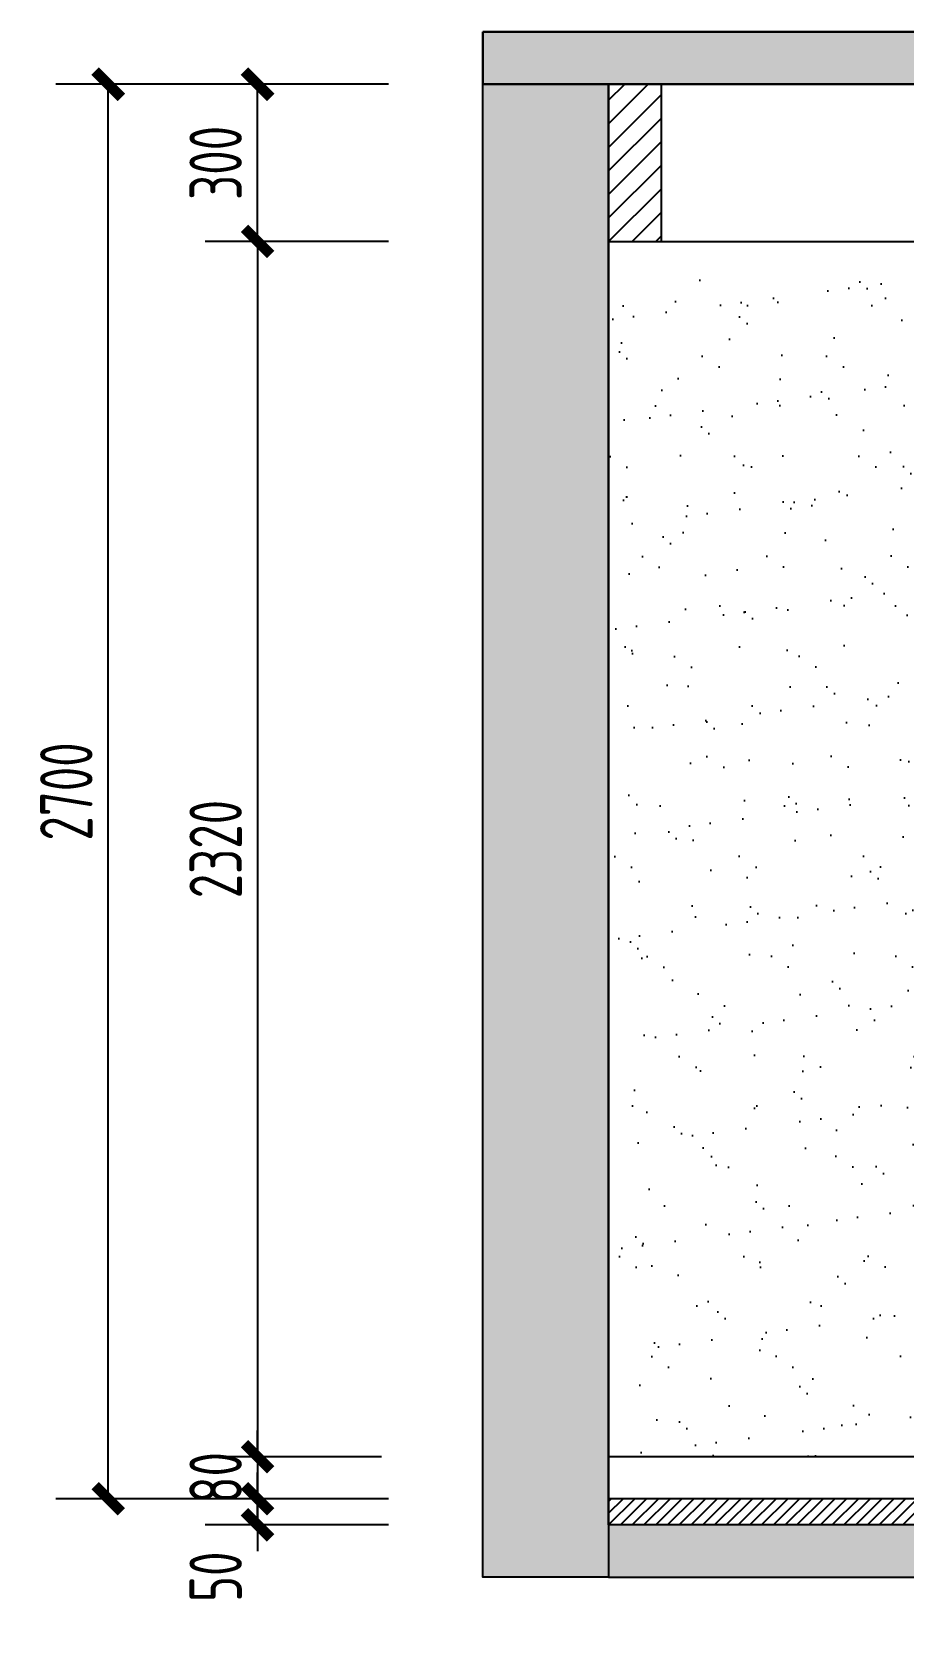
# Model space of a CAD drawing. Header units: millimetres. Extents: x 104198 to 1296755, y -81101 to 81453.
# Drawn here: x 603620 to 605282, y -36415 to -33370 of the extents above; entities that cross this region are included whole.
import ezdxf

# ---------------------------------------------------------------- set-up
doc = ezdxf.new("R2010")
doc.units = ezdxf.units.MM
doc.header["$PDMODE"] = 3
doc.layers.get('Defpoints').update_dxf_attribs({"color": 250})
doc.layers.add('--外框线', color=7, linetype='Continuous', lineweight=30)
doc.layers.add('D■02 地材填充', color=250, linetype='Continuous')
doc.styles.add('CCD_DIM', font='ARCHS.SHX')
doc.styles.add('尺寸标注', font='ARCHS.SHX', dxfattribs={"width": 0.8})
doc.dimstyles.new('海龍1：50', dxfattribs={"dimscale": 50, "dimtxt": 2, "dimasz": 1, "dimexe": 2, "dimexo": 2, "dimgap": 0.6, "dimtad": 1, "dimdec": 0, "dimrnd": 5, "dimdsep": 46, "dimtxsty": 'CCD_DIM', "dimblk": 'WS-cj', "dimcen": 1, "dimclrd": 44, "dimclre": 44, "dimclrt": 2, "dimadec": 0, "dimazin": 2, "dimtfac": 1, "dimtdec": 4, "dimtix": 1, "dimtmove": 2, "dimatfit": 3, "dimldrblk": 'CCD_Leader_Arrow', "dimfxl": 5, "dimfxlon": 1, "dimtolj": 1, "dimarcsym": 0})

# ---------------------------------------------------------------- blocks, each defined once
blk = doc.blocks.new('_ArchTick')
at = {"color": 2, "linetype": 'ByBlock', "const_width": 0.4}
blk.add_lwpolyline([(-0.5, -0.5), (0.5, 0.5)], dxfattribs=at)
blk = doc.blocks.new('*D720')
at = {"color": 44, "lineweight": -2, "transparency": 16777216}
for p, q in [((604050.3, -36089.8), (604050.3, -36039.8)), ((604260.9, -36089.8), (603950.3, -36089.8)), ((604050.3, -36089.8), (604050.3, -36169.8)), ((604239, -36169.8), (603950.3, -36169.8)), ((604050.3, -36169.8), (604050.3, -36219.8))]:
    blk.add_line(p, q, dxfattribs=at)
at = {"layer": 'Defpoints', "color": 0, "transparency": 16777216}
for p in [(604360.9, -36089.8), (604050.3, -36169.8), (604339, -36169.8)]:
    blk.add_point(p, dxfattribs=at)
at = {"color": 44, "lineweight": -2, "transparency": 16777216, "xscale": 50, "yscale": 50, "zscale": 50}
for p, rotation in [((604050.3, -36089.8), 270), ((604050.3, -36169.8), 90)]:
    blk.add_blockref('_ArchTick', p, dxfattribs=dict(at, rotation=rotation))
at = {"color": 2, "transparency": 16777216, "insert": (603970.3, -36129.8), "char_height": 100, "attachment_point": 5, "rotation": 90, "style": '尺寸标注'}
blk.add_mtext('\\A1;80', dxfattribs=at)
blk = doc.blocks.new('CCD_Leader_Arrow')
at = {"color": 50, "linetype": 'ByBlock'}
blk.add_line((0, 0), (-1, 0), dxfattribs=at)
for points in [[(-0.859, 0.668), (-0.597, 0.852), (-0.24, 0), (0, 0)], [(-0.859, -0.668), (-0.597, -0.852), (-0.24, 0), (0, 0)]]:
    blk.add_solid(points, dxfattribs=at)
blk = doc.blocks.new('WS-cj')
blk.add_hatch(color=2).paths.add_polyline_path([(0.588, 0.818), (-0.818, -0.588), (-0.588, -0.818), (0.818, 0.588)])
at = {"color": 2, "linetype": 'ByBlock', "lineweight": 0}
for p, q in [((-1.1, 0), (0, 0)), ((0, 0), (1.1, 0))]:
    blk.add_line(p, q, dxfattribs=at)
at = {"color": 2}
blk.add_lwpolyline([(0.588, 0.818), (-0.818, -0.588), (-0.588, -0.818), (0.818, 0.588)], close=True, dxfattribs=at)
blk = doc.blocks.new('*D721')
at = {"color": 44, "lineweight": -2, "transparency": 16777216}
for p, q in [((604015.4, -33469.8), (603665.4, -33469.8)), ((603765.4, -36169.8), (603765.4, -33469.8)), ((604015.4, -36169.8), (603665.4, -36169.8))]:
    blk.add_line(p, q, dxfattribs=at)
at = {"layer": 'Defpoints', "color": 0, "transparency": 16777216}
for p in [(603765.4, -33469.8), (604759.8, -33469.8), (604250.3, -36169.8)]:
    blk.add_point(p, dxfattribs=at)
at = {"color": 44, "lineweight": -2, "transparency": 16777216, "xscale": 50, "yscale": 50, "zscale": 50}
for p, rotation in [((603765.4, -33469.8), 90), ((603765.4, -36169.8), 270)]:
    blk.add_blockref('_ArchTick', p, dxfattribs=dict(at, rotation=rotation))
at = {"color": 2, "transparency": 16777216, "insert": (603685.4, -34819.8), "char_height": 100, "attachment_point": 5, "rotation": 90, "style": '尺寸标注'}
blk.add_mtext('\\A1;2700', dxfattribs=at)
blk = doc.blocks.new('*D722')
at = {"color": 44, "lineweight": -2, "transparency": 16777216}
for p, q in [((604300.3, -33769.8), (603950.3, -33769.8)), ((604050.3, -33769.8), (604050.3, -36089.8)), ((604286.6, -36089.8), (603950.3, -36089.8))]:
    blk.add_line(p, q, dxfattribs=at)
at = {"layer": 'Defpoints', "color": 0, "transparency": 16777216}
for p in [(604759.8, -33769.8), (604050.3, -36089.8), (604386.6, -36089.8)]:
    blk.add_point(p, dxfattribs=at)
at = {"color": 44, "lineweight": -2, "transparency": 16777216, "xscale": 50, "yscale": 50, "zscale": 50}
for p, rotation in [((604050.3, -33769.8), 90), ((604050.3, -36089.8), 270)]:
    blk.add_blockref('_ArchTick', p, dxfattribs=dict(at, rotation=rotation))
at = {"color": 2, "transparency": 16777216, "insert": (603970.3, -34929.8), "char_height": 100, "attachment_point": 5, "rotation": 90, "style": '尺寸标注'}
blk.add_mtext('\\A1;2320', dxfattribs=at)
blk = doc.blocks.new('*D723')
at = {"color": 44, "lineweight": -2, "transparency": 16777216}
for p, q in [((604300.3, -33469.8), (603950.3, -33469.8)), ((604050.3, -33769.8), (604050.3, -33469.8)), ((604300.3, -33769.8), (603950.3, -33769.8))]:
    blk.add_line(p, q, dxfattribs=at)
at = {"layer": 'Defpoints', "color": 0, "transparency": 16777216}
for p in [(604050.3, -33469.8), (604759.8, -33469.8), (604759.8, -33769.8)]:
    blk.add_point(p, dxfattribs=at)
at = {"color": 44, "lineweight": -2, "transparency": 16777216, "xscale": 50, "yscale": 50, "zscale": 50}
for p, rotation in [((604050.3, -33469.8), 90), ((604050.3, -33769.8), 270)]:
    blk.add_blockref('_ArchTick', p, dxfattribs=dict(at, rotation=rotation))
at = {"color": 2, "transparency": 16777216, "insert": (603970.3, -33619.8), "char_height": 100, "attachment_point": 5, "rotation": 90, "style": '尺寸标注'}
blk.add_mtext('\\A1;300', dxfattribs=at)
blk = doc.blocks.new('*D724')
at = {"color": 44, "lineweight": -2, "transparency": 16777216}
for p, q in [((604050.3, -36169.8), (604050.3, -36119.8)), ((604300.3, -36169.8), (603950.3, -36169.8)), ((604050.3, -36219.8), (604050.3, -36169.8)), ((604300.3, -36219.8), (603950.3, -36219.8)), ((604050.3, -36219.8), (604050.3, -36269.8))]:
    blk.add_line(p, q, dxfattribs=at)
at = {"layer": 'Defpoints', "color": 0, "transparency": 16777216}
for p in [(604050.3, -36169.8), (604759.8, -36169.8), (604759.8, -36219.8)]:
    blk.add_point(p, dxfattribs=at)
at = {"color": 44, "lineweight": -2, "transparency": 16777216, "xscale": 50, "yscale": 50, "zscale": 50}
for p, rotation in [((604050.3, -36169.8), 270), ((604050.3, -36219.8), 90)]:
    blk.add_blockref('_ArchTick', p, dxfattribs=dict(at, rotation=rotation))
at = {"color": 2, "transparency": 16777216, "insert": (603970.3, -36318.8), "char_height": 100, "attachment_point": 5, "rotation": 90, "style": '尺寸标注'}
blk.add_mtext('\\A1;50', dxfattribs=at)
blk = doc.blocks.new('*D727')
at = {"color": 44, "lineweight": -2, "transparency": 16777216}
for p, q in [((604720.1, -36531.4), (604720.1, -36881.4)), ((605360.1, -36531.4), (605360.1, -36881.4)), ((605360.1, -36781.4), (604720.1, -36781.4))]:
    blk.add_line(p, q, dxfattribs=at)
at = {"layer": 'Defpoints', "color": 0, "transparency": 16777216}
for p in [(604720.1, -35904.5), (605360.1, -36169.8), (604720.1, -36781.4)]:
    blk.add_point(p, dxfattribs=at)
at = {"color": 44, "lineweight": -2, "transparency": 16777216, "xscale": 50, "yscale": 50, "zscale": 50, "rotation": 180}
blk.add_blockref('_ArchTick', (604720.1, -36781.4), dxfattribs=at)
at = {"color": 44, "lineweight": -2, "transparency": 16777216, "xscale": 50, "yscale": 50, "zscale": 50}
blk.add_blockref('_ArchTick', (605360.1, -36781.4), dxfattribs=at)
at = {"color": 2, "transparency": 16777216, "insert": (605040.1, -36701.4), "char_height": 100, "attachment_point": 5, "style": '尺寸标注'}
blk.add_mtext('\\A1;640', dxfattribs=at)

msp = doc.modelspace()

# ---------------------------------------------------------------- hatches: boundary and pattern name
h = msp.add_hatch(color=252)
h.dxf.hatch_style = 1
h.paths.add_polyline_path([(604720.1, -33469.8), (604480.1, -33469.8), (604480.1, -36319.8), (604720.1, -36319.8)])
h.paths.add_polyline_path([(607440.1, -33369.8), (604480.1, -33369.8), (604480.1, -33469.8), (604720.1, -33469.8), (607440.1, -33469.8)])
h.paths.add_polyline_path([(607440.1, -33469.8), (607280.1, -33469.8), (607280.1, -36319.8), (607440.1, -36319.8)])
h.paths.add_polyline_path([(607280.1, -36219.8), (604720.1, -36219.8), (604720.1, -36319.8), (607280.1, -36319.8)])
h = msp.add_hatch()
h.set_pattern_fill('AR-SAND', color=8, scale=3, style=0)
h.set_pattern_definition([(37.5, (604720.05, -36089.84), (-4.8, 146.824), [0, -115.824, 0, -129.54, 0, -123.825]), (7.5, (604720.05, -36089.84), (134.857, 215.048), [0, -62.484, 0, -104.394, 0, -40.005]), (327.5, (604626.32, -36089.84), (237.298, 0.431), [0, -38.1, 0, -137.16, 0, -179.07]), (317.5, (604626.32, -36089.84), (229.067, 66.879), [0, -19.05, 0, -89.916, 0, -102.87])])
h.paths.add_polyline_path([(605360.1, -33829.8), (604720.1, -33829.8), (604720.1, -36089.8), (605360.1, -36089.8)])
at = {"layer": 'D■02 地材填充'}
h = msp.add_hatch(dxfattribs=at)
h.set_pattern_fill('ANSI31', color=256, scale=10, angle=180, style=0)
h.set_pattern_definition([(225, (604720.05, -33769.844), (22.45064, -22.45064), [])])
h.paths.add_polyline_path([(604820.1, -33469.8), (604720.1, -33469.8), (604720.1, -33769.8), (604820.1, -33769.8)])
h.paths.add_polyline_path([(607280.1, -33719.8), (607170.1, -33719.8), (607170.1, -33769.8), (607280.1, -33769.8)])
h = msp.add_hatch(dxfattribs=at)
h.set_pattern_fill('ANSI31', color=256, scale=5, angle=180, style=0)
h.set_pattern_definition([(225, (604720.05, -36219.844), (11.22532, -11.22532), [])])
h.paths.add_polyline_path([(607280.1, -36169.8), (604720.1, -36169.8), (604720.1, -36219.8), (607280.1, -36219.8)])

# ---------------------------------------------------------------- linework, layer by layer
at = {"layer": '--外框线', "color": 1}
msp.add_line((604720.1, -33469.8), (604720.1, -36219.8), dxfattribs=at)
at = {"layer": '--外框线', "color": 252}
msp.add_lwpolyline([(604480.1, -33369.8), (607440.1, -33369.8), (607440.1, -33469.8), (604480.1, -33469.8)], close=True, dxfattribs=at)
at = {"color": 2}
for p, q in [((604820.1, -33469.8), (604820.1, -33769.8)), ((604720.1, -33769.8), (607280.1, -33769.8))]:
    msp.add_line(p, q, dxfattribs=at)
at = {"color": 252}
for points in [[(604720.1, -36319.8), (604480.1, -36319.8), (604480.1, -33469.8), (604720.1, -33469.8)], [(607280.1, -36219.8), (604720.1, -36219.8), (604720.1, -36319.8), (607280.1, -36319.8)]]:
    msp.add_lwpolyline(points, close=True, dxfattribs=at)
at = {"color": 2}
for points in [[(606321.7, -36089.8), (604720.1, -36089.8)], [(607280.1, -36169.8), (604720.1, -36169.8)]]:
    msp.add_lwpolyline(points, dxfattribs=at)

# ---------------------------------------------------------------- dimensions: what is measured, and where the dimension line sits
for base, p1, p2, picture, middle in [((603765.4, -33469.8), (604250.3, -36169.8), (604759.8, -33469.8), '*D721', (603685.4, -34819.8)), ((604050.3, -33469.8), (604759.8, -33769.8), (604759.8, -33469.8), '*D723', (603970.3, -33619.8)), ((604050.3, -36089.8), (604759.8, -33769.8), (604386.6, -36089.8), '*D722', (603970.3, -34929.8)), ((604050.3, -36169.8), (604360.9, -36089.8), (604339, -36169.8), '*D720', (603970.3, -36129.8))]:
    dim = msp.add_linear_dim(base=base, p1=p1, p2=p2, angle=90, dimstyle='海龍1：50', override={"dimtxsty": '尺寸标注', "dimblk1": 'ArchTick', "dimblk2": 'ArchTick', "dimsah": 1})
    dim.commit()
    dim.dimension.update_dxf_attribs({"geometry": picture, "text_midpoint": middle})
dim = msp.add_linear_dim(base=(604720.1, -36781.4), p1=(605360.1, -36169.8), p2=(604720.1, -35904.5), dimstyle='海龍1：50', override={"dimtxsty": '尺寸标注', "dimblk1": 'ArchTick', "dimblk2": 'ArchTick', "dimsah": 1})
dim.commit()
dim.dimension.update_dxf_attribs({"geometry": '*D727', "text_midpoint": (605040.1, -36701.4)})
dim = msp.add_linear_dim(base=(604050.3, -36169.8), p1=(604759.8, -36219.8), p2=(604759.8, -36169.8), angle=90, dimstyle='海龍1：50', override={"dimtxsty": '尺寸标注', "dimblk1": 'ArchTick', "dimblk2": 'ArchTick', "dimsah": 1})
dim.commit()
dim.dimension.update_dxf_attribs({"geometry": '*D724', "text_midpoint": (603970.3, -36318.8), "dimtype": 160})

doc.saveas('drawing.dxf')
